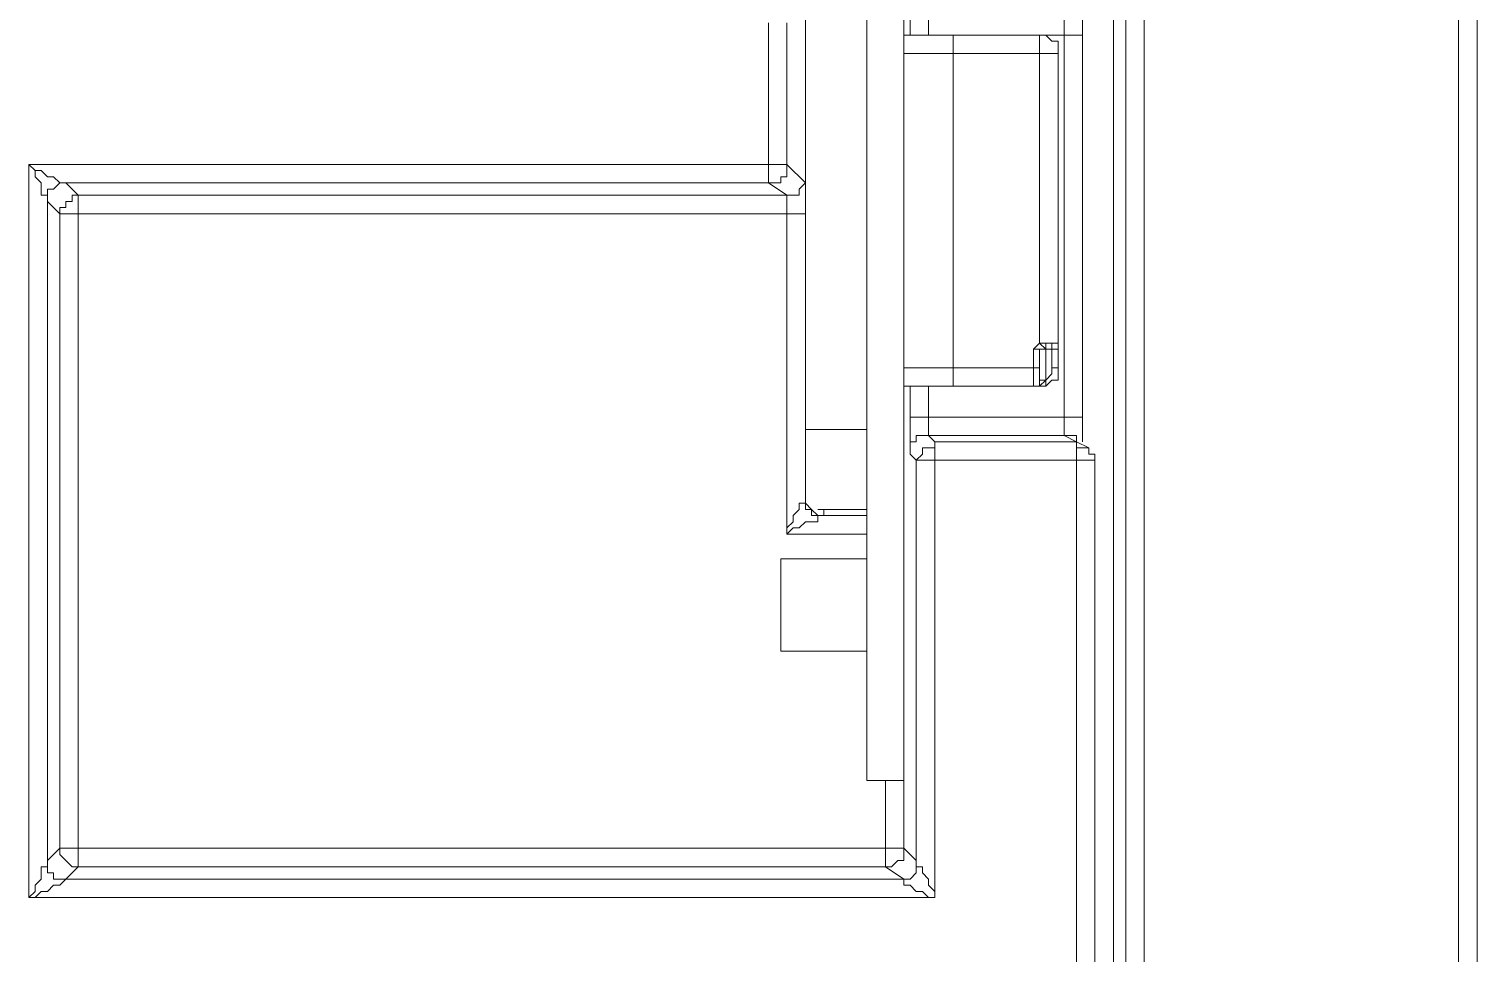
# Model space of a CAD drawing. Header units: centimetres. Extents: x -12.5 to 12.5, y -6.1 to 6.1.
# Drawn here: x -4.802 to -3.973, y -3.251 to -2.722 of the extents above; entities that cross this region are included whole.
import ezdxf

# ---------------------------------------------------------------- set-up
doc = ezdxf.new("R2010")
doc.units = ezdxf.units.CM
doc.header["$MEASUREMENT"] = 0
doc.layers.add('Camada 1', color=7, linetype='Continuous')

msp = doc.modelspace()

# ---------------------------------------------------------------- linework, layer by layer
at = {"layer": 'Camada 1', "lineweight": 9}
for points in [[(-4.18103, 5.81194), (-4.18103, 5.81194), (-4.18103, -5.8262), (-4.18103, -5.8262)], [(-4.17398, -5.8262), (-4.17398, -5.8262), (-4.17398, 5.81194), (-4.17398, 5.81194)], [(-4.16339, 5.81194), (-4.16339, 5.81194), (-4.16339, -5.8262), (-4.16339, -5.8262)], [(-3.98348, -5.8262), (-3.98348, -5.8262), (-3.98348, 5.81194), (-3.98348, 5.81194)], [(-3.97289, 5.81194), (-3.97289, 5.81194), (-3.97289, -5.8262), (-3.97289, -5.8262)], [(-4.32214, -1.85039), (-4.32214, -1.85039), (-4.32214, -3.15215), (-4.32214, -3.15215)], [(-4.30098, -1.85039), (-4.30098, -1.85039), (-4.30098, -3.15215), (-4.30098, -3.15215)], [(-4.35742, -2.98987), (-4.35742, -2.98987), (-4.35742, -2.03031), (-4.35742, -2.03031)], [(-4.32214, -2.95106), (-4.32214, -2.95106), (-4.32214, -2.05148), (-4.32214, -2.05148)], [(-4.37859, -2.79937), (-4.37859, -2.79937), (-4.37859, -2.71823), (-4.37859, -2.71823)], [(-4.368, -2.71823), (-4.368, -2.71823), (-4.368, -2.79937), (-4.368, -2.79937)], [(-4.27275, -2.72528), (-4.27275, -2.72528), (-4.30098, -2.72528), (-4.30098, -2.72528)], [(-4.30098, -2.72528), (-4.30098, -2.72528), (-4.27275, -2.72528), (-4.27275, -2.72528)], [(-4.29745, -2.72528), (-4.29745, -2.72528), (-4.29745, -2.72528), (-4.29745, -2.72528)], [(-4.20925, -2.72528), (-4.20925, -2.72528), (-4.28687, -2.72528), (-4.28687, -2.72528)], [(-4.28687, -2.72528), (-4.28687, -2.72528), (-4.28687, -2.72528), (-4.28687, -2.72528)], [(-4.22337, -2.72528), (-4.22337, -2.72528), (-4.27275, -2.72528), (-4.27275, -2.72528)], [(-4.27275, -2.72528), (-4.27275, -2.72528), (-4.22337, -2.72528), (-4.22337, -2.72528)], [(-4.20925, -2.94401), (-4.20925, -2.94401), (-4.20925, -2.72528), (-4.20925, -2.72528)], [(-4.19867, -2.72528), (-4.19867, -2.72528), (-4.19867, -2.94401), (-4.19867, -2.94401)], [(-4.30098, -2.73587), (-4.30098, -2.73587), (-4.30098, -2.73587), (-4.30098, -2.73587)], [(-4.30098, -2.73587), (-4.30098, -2.73587), (-4.30098, -2.73587), (-4.30098, -2.73587)], [(-4.30098, -2.73587), (-4.30098, -2.73587), (-4.30098, -2.91578), (-4.30098, -2.91578)], [(-4.30098, -2.73587), (-4.30098, -2.73587), (-4.27275, -2.73587), (-4.27275, -2.73587)], [(-4.27275, -2.73587), (-4.27275, -2.73587), (-4.22337, -2.73587), (-4.22337, -2.73587)], [(-4.27275, -2.73587), (-4.27275, -2.73587), (-4.27275, -2.91578), (-4.27275, -2.91578)], [(-4.27275, -2.73587), (-4.27275, -2.73587), (-4.27275, -2.91578), (-4.27275, -2.91578)], [(-4.22337, -2.73587), (-4.22337, -2.73587), (-4.22337, -2.90167), (-4.22337, -2.90167)], [(-4.21278, -2.90167), (-4.21278, -2.90167), (-4.21278, -2.73587), (-4.21278, -2.73587)], [(-4.30098, -2.78173), (-4.30098, -2.78173), (-4.30098, -2.78173), (-4.30098, -2.78173)], [(-4.80192, -2.79937), (-4.80192, -2.79937), (-4.37859, -2.79937), (-4.37859, -2.79937)], [(-4.80192, -3.21917), (-4.80192, -3.21917), (-4.80192, -2.79937), (-4.80192, -2.79937)], [(-4.368, -2.79937), (-4.368, -2.79937), (-4.35742, -2.80995), (-4.35742, -2.80995)], [(-4.37859, -2.80995), (-4.37859, -2.80995), (-4.78075, -2.80995), (-4.78075, -2.80995)], [(-4.78075, -2.80995), (-4.78075, -2.80995), (-4.7737, -2.81701), (-4.7737, -2.81701)], [(-4.368, -2.81701), (-4.368, -2.81701), (-4.37859, -2.80995), (-4.37859, -2.80995)], [(-4.21278, -2.80995), (-4.21278, -2.80995), (-4.21278, -2.80995), (-4.21278, -2.80995)], [(-4.21278, -2.80995), (-4.21278, -2.80995), (-4.21278, -2.80995), (-4.21278, -2.80995)], [(-4.7737, -2.81701), (-4.7737, -2.81701), (-4.368, -2.81701), (-4.368, -2.81701)], [(-4.21278, -2.83817), (-4.21278, -2.83817), (-4.21278, -2.81348), (-4.21278, -2.81348)], [(-4.21278, -2.81348), (-4.21278, -2.81348), (-4.21278, -2.81348), (-4.21278, -2.81348)], [(-4.79134, -2.82053), (-4.79134, -2.82053), (-4.79134, -3.19801), (-4.79134, -3.19801)], [(-4.78428, -2.82759), (-4.78428, -2.82759), (-4.79134, -2.82053), (-4.79134, -2.82053)], [(-4.78428, -3.19095), (-4.78428, -3.19095), (-4.78428, -2.82759), (-4.78428, -2.82759)], [(-4.7737, -2.82759), (-4.7737, -2.82759), (-4.7737, -3.19095), (-4.7737, -3.19095)], [(-4.368, -2.82759), (-4.368, -2.82759), (-4.7737, -2.82759), (-4.7737, -2.82759)], [(-4.368, -3.01103), (-4.368, -3.01103), (-4.368, -2.82759), (-4.368, -2.82759)], [(-4.35742, -2.82759), (-4.35742, -2.82759), (-4.35742, -2.98987), (-4.35742, -2.98987)], [(-4.21278, -2.83817), (-4.21278, -2.83817), (-4.21278, -2.83817), (-4.21278, -2.83817)], [(-4.21278, -2.8417), (-4.21278, -2.8417), (-4.21278, -2.8417), (-4.21278, -2.8417)], [(-4.30098, -2.86992), (-4.30098, -2.86992), (-4.30098, -2.86992), (-4.30098, -2.86992)], [(-4.30098, -2.86992), (-4.30098, -2.86992), (-4.30098, -2.86992), (-4.30098, -2.86992)], [(-4.22689, -2.9052), (-4.22689, -2.9052), (-4.22689, -2.91578), (-4.22689, -2.91578)], [(-4.22337, -2.91578), (-4.22337, -2.91578), (-4.22337, -2.9052), (-4.22337, -2.9052)], [(-4.21984, -2.90167), (-4.21984, -2.90167), (-4.21984, -2.90167), (-4.21984, -2.90167)], [(-4.21631, -2.90167), (-4.21631, -2.90167), (-4.21984, -2.90167), (-4.21984, -2.90167)], [(-4.21984, -2.92284), (-4.21984, -2.92284), (-4.21984, -2.9052), (-4.21984, -2.9052)], [(-4.21984, -2.9052), (-4.21984, -2.9052), (-4.21631, -2.9052), (-4.21631, -2.9052)], [(-4.21631, -2.90167), (-4.21631, -2.90167), (-4.21631, -2.9052), (-4.21631, -2.9052)], [(-4.21631, -2.9052), (-4.21631, -2.9052), (-4.21631, -2.91578), (-4.21631, -2.91578)], [(-4.21278, -2.91578), (-4.21278, -2.91578), (-4.21278, -2.9052), (-4.21278, -2.9052)], [(-4.30098, -2.91578), (-4.30098, -2.91578), (-4.30098, -2.91578), (-4.30098, -2.91578)], [(-4.27275, -2.91578), (-4.27275, -2.91578), (-4.30098, -2.91578), (-4.30098, -2.91578)], [(-4.22689, -2.91578), (-4.22689, -2.91578), (-4.27275, -2.91578), (-4.27275, -2.91578)], [(-4.30098, -2.92637), (-4.30098, -2.92637), (-4.27275, -2.92637), (-4.27275, -2.92637)], [(-4.29745, -2.94401), (-4.29745, -2.94401), (-4.29745, -2.92637), (-4.29745, -2.92637)], [(-4.28687, -2.92637), (-4.28687, -2.92637), (-4.28687, -2.94401), (-4.28687, -2.94401)], [(-4.27275, -2.92637), (-4.27275, -2.92637), (-4.22689, -2.92637), (-4.22689, -2.92637)], [(-4.21984, -2.92284), (-4.21984, -2.92284), (-4.22337, -2.92284), (-4.22337, -2.92284)], [(-4.22337, -2.92637), (-4.22337, -2.92637), (-4.21984, -2.92637), (-4.21984, -2.92637)], [(-4.21984, -2.92284), (-4.21984, -2.92284), (-4.21984, -2.92284), (-4.21984, -2.92284)], [(-4.32214, -2.95106), (-4.32214, -2.95106), (-4.35742, -2.95106), (-4.35742, -2.95106)], [(-4.32214, -2.95106), (-4.32214, -2.95106), (-4.32214, -2.95106), (-4.32214, -2.95106)], [(-4.28687, -2.94401), (-4.28687, -2.94401), (-4.20925, -2.94401), (-4.20925, -2.94401)], [(-4.28687, -2.95459), (-4.28687, -2.95459), (-4.28334, -2.95812), (-4.28334, -2.95812)], [(-4.20925, -2.95459), (-4.20925, -2.95459), (-4.28687, -2.95459), (-4.28687, -2.95459)], [(-4.28334, -2.95812), (-4.28334, -2.95812), (-4.2022, -2.95812), (-4.2022, -2.95812)], [(-4.2022, -2.95812), (-4.2022, -2.95812), (-4.20925, -2.95459), (-4.20925, -2.95459)], [(-4.19514, -2.96164), (-4.19514, -2.96164), (-4.2022, -2.95812), (-4.2022, -2.95812)], [(-4.29392, -2.9687), (-4.29392, -2.9687), (-4.29745, -2.96517), (-4.29745, -2.96517)], [(-4.29392, -3.19801), (-4.29392, -3.19801), (-4.29392, -2.9687), (-4.29392, -2.9687)], [(-4.28334, -2.9687), (-4.28334, -2.9687), (-4.28334, -3.21917), (-4.28334, -3.21917)], [(-4.2022, -2.9687), (-4.2022, -2.9687), (-4.28334, -2.9687), (-4.28334, -2.9687)], [(-4.2022, -5.79092), (-4.2022, -5.79092), (-4.2022, -2.9687), (-4.2022, -2.9687)], [(-4.19162, -2.9687), (-4.19162, -2.9687), (-4.19162, -5.79092), (-4.19162, -5.79092)], [(-4.35742, -2.98987), (-4.35742, -2.98987), (-4.35742, -2.98987), (-4.35742, -2.98987)], [(-4.30098, -2.98987), (-4.30098, -2.98987), (-4.30098, -2.98987), (-4.30098, -2.98987)], [(-4.35037, -2.99692), (-4.35037, -2.99692), (-4.34684, -2.99692), (-4.34684, -2.99692)], [(-4.34684, -2.99692), (-4.34684, -2.99692), (-4.34684, -3.00045), (-4.34684, -3.00045)], [(-4.32214, -2.99692), (-4.32214, -2.99692), (-4.34684, -2.99692), (-4.34684, -2.99692)], [(-4.34684, -2.99692), (-4.34684, -2.99692), (-4.34684, -2.99692), (-4.34684, -2.99692)], [(-4.34684, -3.00045), (-4.34684, -3.00045), (-4.32214, -3.00045), (-4.32214, -3.00045)], [(-4.32214, -3.01103), (-4.32214, -3.01103), (-4.368, -3.01103), (-4.368, -3.01103)], [(-4.30098, -3.01103), (-4.30098, -3.01103), (-4.30098, -3.19095), (-4.30098, -3.19095)], [(-4.30098, -3.01103), (-4.30098, -3.01103), (-4.30098, -3.01103), (-4.30098, -3.01103)], [(-4.37153, -3.02515), (-4.37153, -3.02515), (-4.32214, -3.02515), (-4.32214, -3.02515)], [(-4.37153, -3.02515), (-4.37153, -3.02515), (-4.37153, -3.07806), (-4.37153, -3.07806)], [(-4.37153, -3.07806), (-4.37153, -3.07806), (-4.32214, -3.07806), (-4.32214, -3.07806)], [(-4.30098, -3.15215), (-4.30098, -3.15215), (-4.32214, -3.15215), (-4.32214, -3.15215)], [(-4.31156, -3.19095), (-4.31156, -3.19095), (-4.31156, -3.15215), (-4.31156, -3.15215)], [(-4.79134, -3.19801), (-4.79134, -3.19801), (-4.78428, -3.19095), (-4.78428, -3.19095)], [(-4.7737, -3.19095), (-4.7737, -3.19095), (-4.31156, -3.19095), (-4.31156, -3.19095)], [(-4.30098, -3.19095), (-4.30098, -3.19095), (-4.29392, -3.19801), (-4.29392, -3.19801)], [(-4.7737, -3.20153), (-4.7737, -3.20153), (-4.78075, -3.20859), (-4.78075, -3.20859)], [(-4.31156, -3.20153), (-4.31156, -3.20153), (-4.7737, -3.20153), (-4.7737, -3.20153)], [(-4.30098, -3.20859), (-4.30098, -3.20859), (-4.31156, -3.20153), (-4.31156, -3.20153)], [(-4.78075, -3.20859), (-4.78075, -3.20859), (-4.30098, -3.20859), (-4.30098, -3.20859)], [(-4.28334, -3.21917), (-4.28334, -3.21917), (-4.80192, -3.21917), (-4.80192, -3.21917)]]:
    msp.add_open_spline(points, degree=3, dxfattribs=at)
for points, knots in [([(-4.29745, -2.70412), (-4.29745, -2.70412), (-4.29745, -2.70765), (-4.29745, -2.70765), (-4.29745, -2.70765), (-4.29745, -2.71117), (-4.29745, -2.71117), (-4.29745, -2.71117), (-4.29745, -2.7147), (-4.29745, -2.7147), (-4.29745, -2.7147), (-4.29745, -2.71823), (-4.29745, -2.71823), (-4.29745, -2.71823), (-4.29745, -2.72176), (-4.29745, -2.72176), (-4.29745, -2.72176), (-4.29745, -2.72528), (-4.29745, -2.72528)], [0, 0, 0, 0, 0.166667, 0.166667, 0.166667, 0.333333, 0.333333, 0.333333, 0.5, 0.5, 0.5, 0.666667, 0.666667, 0.666667, 0.833333, 0.833333, 0.833333, 1, 1, 1, 1]), ([(-4.28687, -2.72528), (-4.28687, -2.72528), (-4.28687, -2.72528), (-4.28687, -2.72528), (-4.28687, -2.72528), (-4.28687, -2.72176), (-4.28687, -2.72176), (-4.28687, -2.72176), (-4.28687, -2.71823), (-4.28687, -2.71823), (-4.28687, -2.71823), (-4.28687, -2.7147), (-4.28687, -2.7147)], [0, 0, 0, 0, 0.25, 0.25, 0.25, 0.5, 0.5, 0.5, 0.75, 0.75, 0.75, 1, 1, 1, 1]), ([(-4.20925, -2.72528), (-4.20925, -2.72528), (-4.20925, -2.72528), (-4.20925, -2.72528), (-4.20925, -2.72528), (-4.20925, -2.72176), (-4.20925, -2.72176), (-4.20925, -2.72176), (-4.20925, -2.71823), (-4.20925, -2.71823), (-4.20925, -2.71823), (-4.20925, -2.7147), (-4.20925, -2.7147)], [0, 0, 0, 0, 0.25, 0.25, 0.25, 0.5, 0.5, 0.5, 0.75, 0.75, 0.75, 1, 1, 1, 1]), ([(-4.19867, -2.72528), (-4.19867, -2.72528), (-4.19867, -2.72176), (-4.19867, -2.72176), (-4.19867, -2.72176), (-4.19867, -2.71823), (-4.19867, -2.71823), (-4.19867, -2.71823), (-4.19867, -2.7147), (-4.19867, -2.7147), (-4.19867, -2.7147), (-4.19867, -2.71117), (-4.19867, -2.71117)], [0, 0, 0, 0, 0.25, 0.25, 0.25, 0.5, 0.5, 0.5, 0.75, 0.75, 0.75, 1, 1, 1, 1]), ([(-4.30098, -2.72528), (-4.30098, -2.72528), (-4.30098, -2.72528), (-4.30098, -2.72528), (-4.30098, -2.72528), (-4.30098, -2.72881), (-4.30098, -2.72881), (-4.30098, -2.72881), (-4.30098, -2.73234), (-4.30098, -2.73234), (-4.30098, -2.73234), (-4.30098, -2.73587), (-4.30098, -2.73587)], [0, 0, 0, 0, 0.25, 0.25, 0.25, 0.5, 0.5, 0.5, 0.75, 0.75, 0.75, 1, 1, 1, 1]), ([(-4.29745, -2.72528), (-4.29745, -2.72528), (-4.29745, -2.72528), (-4.29745, -2.72528), (-4.29745, -2.72528), (-4.29392, -2.72528), (-4.29392, -2.72528), (-4.29392, -2.72528), (-4.29039, -2.72528), (-4.29039, -2.72528), (-4.29039, -2.72528), (-4.28687, -2.72528), (-4.28687, -2.72528)], [0, 0, 0, 0, 0.25, 0.25, 0.25, 0.5, 0.5, 0.5, 0.75, 0.75, 0.75, 1, 1, 1, 1]), ([(-4.27275, -2.72528), (-4.27275, -2.72528), (-4.27275, -2.72528), (-4.27275, -2.72528), (-4.27275, -2.72528), (-4.27275, -2.72881), (-4.27275, -2.72881), (-4.27275, -2.72881), (-4.27275, -2.73234), (-4.27275, -2.73234), (-4.27275, -2.73234), (-4.27275, -2.73587), (-4.27275, -2.73587)], [0, 0, 0, 0, 0.25, 0.25, 0.25, 0.5, 0.5, 0.5, 0.75, 0.75, 0.75, 1, 1, 1, 1]), ([(-4.27275, -2.72528), (-4.27275, -2.72528), (-4.27275, -2.72528), (-4.27275, -2.72528), (-4.27275, -2.72528), (-4.27275, -2.72881), (-4.27275, -2.72881), (-4.27275, -2.72881), (-4.27275, -2.73234), (-4.27275, -2.73234), (-4.27275, -2.73234), (-4.27275, -2.73587), (-4.27275, -2.73587)], [0, 0, 0, 0, 0.25, 0.25, 0.25, 0.5, 0.5, 0.5, 0.75, 0.75, 0.75, 1, 1, 1, 1]), ([(-4.22337, -2.72528), (-4.22337, -2.72528), (-4.22337, -2.72528), (-4.22337, -2.72528), (-4.22337, -2.72528), (-4.22337, -2.72881), (-4.22337, -2.72881), (-4.22337, -2.72881), (-4.22337, -2.73234), (-4.22337, -2.73234), (-4.22337, -2.73234), (-4.22337, -2.73587), (-4.22337, -2.73587)], [0, 0, 0, 0, 0.25, 0.25, 0.25, 0.5, 0.5, 0.5, 0.75, 0.75, 0.75, 1, 1, 1, 1]), ([(-4.22337, -2.72528), (-4.22337, -2.72528), (-4.21984, -2.72528), (-4.21984, -2.72528), (-4.21984, -2.72528), (-4.21631, -2.72881), (-4.21631, -2.72881), (-4.21631, -2.72881), (-4.21278, -2.72881), (-4.21278, -2.72881), (-4.21278, -2.72881), (-4.21278, -2.73234), (-4.21278, -2.73234), (-4.21278, -2.73234), (-4.21278, -2.73587), (-4.21278, -2.73587)], [0, 0, 0, 0, 0.2, 0.2, 0.2, 0.4, 0.4, 0.4, 0.6, 0.6, 0.6, 0.8, 0.8, 0.8, 1, 1, 1, 1]), ([(-4.21278, -2.73587), (-4.21278, -2.73587), (-4.21278, -2.73234), (-4.21278, -2.73234), (-4.21278, -2.73234), (-4.21278, -2.72881), (-4.21278, -2.72881), (-4.21278, -2.72881), (-4.21631, -2.72881), (-4.21631, -2.72881), (-4.21631, -2.72881), (-4.21984, -2.72528), (-4.21984, -2.72528), (-4.21984, -2.72528), (-4.22337, -2.72528), (-4.22337, -2.72528)], [0, 0, 0, 0, 0.2, 0.2, 0.2, 0.4, 0.4, 0.4, 0.6, 0.6, 0.6, 0.8, 0.8, 0.8, 1, 1, 1, 1]), ([(-4.20925, -2.72528), (-4.20925, -2.72528), (-4.20573, -2.72528), (-4.20573, -2.72528), (-4.20573, -2.72528), (-4.2022, -2.72528), (-4.2022, -2.72528), (-4.2022, -2.72528), (-4.19867, -2.72528), (-4.19867, -2.72528)], [0, 0, 0, 0, 0.333333, 0.333333, 0.333333, 0.666667, 0.666667, 0.666667, 1, 1, 1, 1]), ([(-4.21278, -2.73587), (-4.21278, -2.73587), (-4.21278, -2.73587), (-4.21278, -2.73587), (-4.21278, -2.73587), (-4.21631, -2.73587), (-4.21631, -2.73587), (-4.21631, -2.73587), (-4.21984, -2.73587), (-4.21984, -2.73587), (-4.21984, -2.73587), (-4.22337, -2.73587), (-4.22337, -2.73587)], [0, 0, 0, 0, 0.25, 0.25, 0.25, 0.5, 0.5, 0.5, 0.75, 0.75, 0.75, 1, 1, 1, 1]), ([(-4.80192, -2.79937), (-4.80192, -2.79937), (-4.79839, -2.80289), (-4.79839, -2.80289), (-4.79839, -2.80289), (-4.79487, -2.80289), (-4.79487, -2.80289), (-4.79487, -2.80289), (-4.79134, -2.80642), (-4.79134, -2.80642), (-4.79134, -2.80642), (-4.78781, -2.80642), (-4.78781, -2.80642), (-4.78781, -2.80642), (-4.78428, -2.80995), (-4.78428, -2.80995), (-4.78428, -2.80995), (-4.78075, -2.80995), (-4.78075, -2.80995)], [0, 0, 0, 0, 0.166667, 0.166667, 0.166667, 0.333333, 0.333333, 0.333333, 0.5, 0.5, 0.5, 0.666667, 0.666667, 0.666667, 0.833333, 0.833333, 0.833333, 1, 1, 1, 1]), ([(-4.79134, -2.82053), (-4.79134, -2.82053), (-4.79134, -2.82053), (-4.79134, -2.82053), (-4.79134, -2.82053), (-4.79134, -2.81701), (-4.79134, -2.81701), (-4.79134, -2.81701), (-4.79487, -2.81701), (-4.79487, -2.81701), (-4.79487, -2.81701), (-4.79487, -2.81348), (-4.79487, -2.81348), (-4.79487, -2.81348), (-4.79487, -2.80995), (-4.79487, -2.80995), (-4.79487, -2.80995), (-4.79839, -2.80642), (-4.79839, -2.80642), (-4.79839, -2.80642), (-4.79839, -2.80289), (-4.79839, -2.80289), (-4.79839, -2.80289), (-4.80192, -2.79937), (-4.80192, -2.79937)], [0, 0, 0, 0, 0.125, 0.125, 0.125, 0.25, 0.25, 0.25, 0.375, 0.375, 0.375, 0.5, 0.5, 0.5, 0.625, 0.625, 0.625, 0.75, 0.75, 0.75, 0.875, 0.875, 0.875, 1, 1, 1, 1]), ([(-4.37859, -2.80995), (-4.37859, -2.80995), (-4.37859, -2.80995), (-4.37859, -2.80995), (-4.37859, -2.80995), (-4.37859, -2.80642), (-4.37859, -2.80642), (-4.37859, -2.80642), (-4.37859, -2.80289), (-4.37859, -2.80289), (-4.37859, -2.80289), (-4.37859, -2.79937), (-4.37859, -2.79937)], [0, 0, 0, 0, 0.25, 0.25, 0.25, 0.5, 0.5, 0.5, 0.75, 0.75, 0.75, 1, 1, 1, 1]), ([(-4.368, -2.79937), (-4.368, -2.79937), (-4.368, -2.80289), (-4.368, -2.80289), (-4.368, -2.80289), (-4.368, -2.80642), (-4.368, -2.80642), (-4.368, -2.80642), (-4.37153, -2.80642), (-4.37153, -2.80642), (-4.37153, -2.80642), (-4.37153, -2.80995), (-4.37153, -2.80995), (-4.37153, -2.80995), (-4.37506, -2.80995), (-4.37506, -2.80995), (-4.37506, -2.80995), (-4.37859, -2.80995), (-4.37859, -2.80995)], [0, 0, 0, 0, 0.166667, 0.166667, 0.166667, 0.333333, 0.333333, 0.333333, 0.5, 0.5, 0.5, 0.666667, 0.666667, 0.666667, 0.833333, 0.833333, 0.833333, 1, 1, 1, 1]), ([(-4.37859, -2.79937), (-4.37859, -2.79937), (-4.37506, -2.79937), (-4.37506, -2.79937), (-4.37506, -2.79937), (-4.37153, -2.79937), (-4.37153, -2.79937), (-4.37153, -2.79937), (-4.368, -2.79937), (-4.368, -2.79937)], [0, 0, 0, 0, 0.333333, 0.333333, 0.333333, 0.666667, 0.666667, 0.666667, 1, 1, 1, 1]), ([(-4.78075, -2.80995), (-4.78075, -2.80995), (-4.78428, -2.80995), (-4.78428, -2.80995), (-4.78428, -2.80995), (-4.78781, -2.81348), (-4.78781, -2.81348), (-4.78781, -2.81348), (-4.79134, -2.81348), (-4.79134, -2.81348), (-4.79134, -2.81348), (-4.79134, -2.81701), (-4.79134, -2.81701), (-4.79134, -2.81701), (-4.79134, -2.82053), (-4.79134, -2.82053)], [0, 0, 0, 0, 0.2, 0.2, 0.2, 0.4, 0.4, 0.4, 0.6, 0.6, 0.6, 0.8, 0.8, 0.8, 1, 1, 1, 1]), ([(-4.35742, -2.80995), (-4.35742, -2.80995), (-4.35742, -2.80995), (-4.35742, -2.80995), (-4.35742, -2.80995), (-4.36095, -2.81348), (-4.36095, -2.81348), (-4.36095, -2.81348), (-4.36095, -2.81701), (-4.36095, -2.81701), (-4.36095, -2.81701), (-4.36448, -2.81701), (-4.36448, -2.81701), (-4.36448, -2.81701), (-4.368, -2.81701), (-4.368, -2.81701)], [0, 0, 0, 0, 0.2, 0.2, 0.2, 0.4, 0.4, 0.4, 0.6, 0.6, 0.6, 0.8, 0.8, 0.8, 1, 1, 1, 1]), ([(-4.35742, -2.82759), (-4.35742, -2.82759), (-4.35742, -2.82406), (-4.35742, -2.82406), (-4.35742, -2.82406), (-4.35742, -2.82053), (-4.35742, -2.82053), (-4.35742, -2.82053), (-4.35742, -2.81701), (-4.35742, -2.81701), (-4.35742, -2.81701), (-4.35742, -2.81348), (-4.35742, -2.81348), (-4.35742, -2.81348), (-4.35742, -2.80995), (-4.35742, -2.80995)], [0, 0, 0, 0, 0.2, 0.2, 0.2, 0.4, 0.4, 0.4, 0.6, 0.6, 0.6, 0.8, 0.8, 0.8, 1, 1, 1, 1]), ([(-4.21278, -2.81348), (-4.21278, -2.81348), (-4.21278, -2.81348), (-4.21278, -2.81348), (-4.21278, -2.81348), (-4.21278, -2.80995), (-4.21278, -2.80995)], [0, 0, 0, 0, 0.5, 0.5, 0.5, 1, 1, 1, 1]), ([(-4.7737, -2.81701), (-4.7737, -2.81701), (-4.77723, -2.81701), (-4.77723, -2.81701), (-4.77723, -2.81701), (-4.77723, -2.82053), (-4.77723, -2.82053), (-4.77723, -2.82053), (-4.78075, -2.82053), (-4.78075, -2.82053), (-4.78075, -2.82053), (-4.78075, -2.82406), (-4.78075, -2.82406), (-4.78075, -2.82406), (-4.78428, -2.82406), (-4.78428, -2.82406), (-4.78428, -2.82406), (-4.78428, -2.82759), (-4.78428, -2.82759)], [0, 0, 0, 0, 0.166667, 0.166667, 0.166667, 0.333333, 0.333333, 0.333333, 0.5, 0.5, 0.5, 0.666667, 0.666667, 0.666667, 0.833333, 0.833333, 0.833333, 1, 1, 1, 1]), ([(-4.7737, -2.81701), (-4.7737, -2.81701), (-4.7737, -2.81701), (-4.7737, -2.81701), (-4.7737, -2.81701), (-4.7737, -2.82053), (-4.7737, -2.82053), (-4.7737, -2.82053), (-4.7737, -2.82406), (-4.7737, -2.82406), (-4.7737, -2.82406), (-4.7737, -2.82759), (-4.7737, -2.82759)], [0, 0, 0, 0, 0.25, 0.25, 0.25, 0.5, 0.5, 0.5, 0.75, 0.75, 0.75, 1, 1, 1, 1]), ([(-4.368, -2.81701), (-4.368, -2.81701), (-4.368, -2.81701), (-4.368, -2.81701), (-4.368, -2.81701), (-4.368, -2.82053), (-4.368, -2.82053), (-4.368, -2.82053), (-4.368, -2.82406), (-4.368, -2.82406), (-4.368, -2.82406), (-4.368, -2.82759), (-4.368, -2.82759)], [0, 0, 0, 0, 0.25, 0.25, 0.25, 0.5, 0.5, 0.5, 0.75, 0.75, 0.75, 1, 1, 1, 1]), ([(-4.78428, -2.82759), (-4.78428, -2.82759), (-4.78428, -2.82759), (-4.78428, -2.82759), (-4.78428, -2.82759), (-4.78075, -2.82759), (-4.78075, -2.82759), (-4.78075, -2.82759), (-4.77723, -2.82759), (-4.77723, -2.82759), (-4.77723, -2.82759), (-4.7737, -2.82759), (-4.7737, -2.82759)], [0, 0, 0, 0, 0.25, 0.25, 0.25, 0.5, 0.5, 0.5, 0.75, 0.75, 0.75, 1, 1, 1, 1]), ([(-4.35742, -2.82759), (-4.35742, -2.82759), (-4.35742, -2.82759), (-4.35742, -2.82759), (-4.35742, -2.82759), (-4.36095, -2.82759), (-4.36095, -2.82759), (-4.36095, -2.82759), (-4.36448, -2.82759), (-4.36448, -2.82759), (-4.36448, -2.82759), (-4.368, -2.82759), (-4.368, -2.82759)], [0, 0, 0, 0, 0.25, 0.25, 0.25, 0.5, 0.5, 0.5, 0.75, 0.75, 0.75, 1, 1, 1, 1]), ([(-4.21278, -2.8417), (-4.21278, -2.8417), (-4.21278, -2.8417), (-4.21278, -2.8417), (-4.21278, -2.8417), (-4.21278, -2.83817), (-4.21278, -2.83817)], [0, 0, 0, 0, 0.5, 0.5, 0.5, 1, 1, 1, 1]), ([(-4.22337, -2.90167), (-4.22337, -2.90167), (-4.22337, -2.90167), (-4.22337, -2.90167), (-4.22337, -2.90167), (-4.22689, -2.9052), (-4.22689, -2.9052)], [0, 0, 0, 0, 0.5, 0.5, 0.5, 1, 1, 1, 1]), ([(-4.22337, -2.9052), (-4.22337, -2.9052), (-4.22337, -2.9052), (-4.22337, -2.9052), (-4.22337, -2.9052), (-4.22689, -2.9052), (-4.22689, -2.9052)], [0, 0, 0, 0, 0.5, 0.5, 0.5, 1, 1, 1, 1]), ([(-4.21984, -2.90167), (-4.21984, -2.90167), (-4.21984, -2.90167), (-4.21984, -2.90167), (-4.21984, -2.90167), (-4.22337, -2.90167), (-4.22337, -2.90167)], [0, 0, 0, 0, 0.5, 0.5, 0.5, 1, 1, 1, 1]), ([(-4.22337, -2.90167), (-4.22337, -2.90167), (-4.22337, -2.90167), (-4.22337, -2.90167), (-4.22337, -2.90167), (-4.21984, -2.9052), (-4.21984, -2.9052)], [0, 0, 0, 0, 0.5, 0.5, 0.5, 1, 1, 1, 1]), ([(-4.21984, -2.90167), (-4.21984, -2.90167), (-4.21984, -2.9052), (-4.21984, -2.9052), (-4.21984, -2.9052), (-4.22337, -2.9052), (-4.22337, -2.9052)], [0, 0, 0, 0, 0.5, 0.5, 0.5, 1, 1, 1, 1]), ([(-4.22337, -2.9052), (-4.22337, -2.9052), (-4.22337, -2.9052), (-4.22337, -2.9052), (-4.22337, -2.9052), (-4.21984, -2.9052), (-4.21984, -2.9052)], [0, 0, 0, 0, 0.5, 0.5, 0.5, 1, 1, 1, 1]), ([(-4.22337, -2.9052), (-4.22337, -2.9052), (-4.22337, -2.9052), (-4.22337, -2.9052), (-4.22337, -2.9052), (-4.21984, -2.9052), (-4.21984, -2.9052)], [0, 0, 0, 0, 0.5, 0.5, 0.5, 1, 1, 1, 1]), ([(-4.21278, -2.90167), (-4.21278, -2.90167), (-4.21278, -2.90167), (-4.21278, -2.90167), (-4.21278, -2.90167), (-4.21631, -2.90167), (-4.21631, -2.90167), (-4.21631, -2.90167), (-4.21984, -2.90167), (-4.21984, -2.90167)], [0, 0, 0, 0, 0.333333, 0.333333, 0.333333, 0.666667, 0.666667, 0.666667, 1, 1, 1, 1]), ([(-4.21984, -2.9052), (-4.21984, -2.9052), (-4.21984, -2.9052), (-4.21984, -2.9052), (-4.21984, -2.9052), (-4.21984, -2.90167), (-4.21984, -2.90167)], [0, 0, 0, 0, 0.5, 0.5, 0.5, 1, 1, 1, 1]), ([(-4.21984, -2.90167), (-4.21984, -2.90167), (-4.21984, -2.90167), (-4.21984, -2.90167), (-4.21984, -2.90167), (-4.21631, -2.90167), (-4.21631, -2.90167)], [0, 0, 0, 0, 0.5, 0.5, 0.5, 1, 1, 1, 1]), ([(-4.21984, -2.9052), (-4.21984, -2.9052), (-4.21984, -2.9052), (-4.21984, -2.9052), (-4.21984, -2.9052), (-4.21984, -2.90167), (-4.21984, -2.90167)], [0, 0, 0, 0, 0.5, 0.5, 0.5, 1, 1, 1, 1]), ([(-4.21278, -2.90167), (-4.21278, -2.90167), (-4.21278, -2.90167), (-4.21278, -2.90167), (-4.21278, -2.90167), (-4.21631, -2.90167), (-4.21631, -2.90167)], [0, 0, 0, 0, 0.5, 0.5, 0.5, 1, 1, 1, 1]), ([(-4.21278, -2.90167), (-4.21278, -2.90167), (-4.21278, -2.90167), (-4.21278, -2.90167), (-4.21278, -2.90167), (-4.21631, -2.90167), (-4.21631, -2.90167)], [0, 0, 0, 0, 0.5, 0.5, 0.5, 1, 1, 1, 1]), ([(-4.21631, -2.9052), (-4.21631, -2.9052), (-4.21631, -2.9052), (-4.21631, -2.9052), (-4.21631, -2.9052), (-4.21278, -2.9052), (-4.21278, -2.9052)], [0, 0, 0, 0, 0.5, 0.5, 0.5, 1, 1, 1, 1]), ([(-4.21278, -2.9052), (-4.21278, -2.9052), (-4.21278, -2.9052), (-4.21278, -2.9052), (-4.21278, -2.9052), (-4.21278, -2.90167), (-4.21278, -2.90167)], [0, 0, 0, 0, 0.5, 0.5, 0.5, 1, 1, 1, 1]), ([(-4.30098, -2.91578), (-4.30098, -2.91578), (-4.30098, -2.91931), (-4.30098, -2.91931), (-4.30098, -2.91931), (-4.30098, -2.92284), (-4.30098, -2.92284), (-4.30098, -2.92284), (-4.30098, -2.92637), (-4.30098, -2.92637)], [0, 0, 0, 0, 0.333333, 0.333333, 0.333333, 0.666667, 0.666667, 0.666667, 1, 1, 1, 1]), ([(-4.27275, -2.91578), (-4.27275, -2.91578), (-4.27275, -2.91931), (-4.27275, -2.91931), (-4.27275, -2.91931), (-4.27275, -2.92284), (-4.27275, -2.92284), (-4.27275, -2.92284), (-4.27275, -2.92637), (-4.27275, -2.92637)], [0, 0, 0, 0, 0.333333, 0.333333, 0.333333, 0.666667, 0.666667, 0.666667, 1, 1, 1, 1]), ([(-4.27275, -2.91578), (-4.27275, -2.91578), (-4.27275, -2.91931), (-4.27275, -2.91931), (-4.27275, -2.91931), (-4.27275, -2.92284), (-4.27275, -2.92284), (-4.27275, -2.92284), (-4.27275, -2.92637), (-4.27275, -2.92637)], [0, 0, 0, 0, 0.333333, 0.333333, 0.333333, 0.666667, 0.666667, 0.666667, 1, 1, 1, 1]), ([(-4.22689, -2.91578), (-4.22689, -2.91578), (-4.22689, -2.91578), (-4.22689, -2.91578), (-4.22689, -2.91578), (-4.22337, -2.91578), (-4.22337, -2.91578)], [0, 0, 0, 0, 0.5, 0.5, 0.5, 1, 1, 1, 1]), ([(-4.22689, -2.91578), (-4.22689, -2.91578), (-4.22689, -2.91931), (-4.22689, -2.91931), (-4.22689, -2.91931), (-4.22689, -2.92284), (-4.22689, -2.92284), (-4.22689, -2.92284), (-4.22689, -2.92637), (-4.22689, -2.92637)], [0, 0, 0, 0, 0.333333, 0.333333, 0.333333, 0.666667, 0.666667, 0.666667, 1, 1, 1, 1]), ([(-4.22337, -2.92284), (-4.22337, -2.92284), (-4.22337, -2.92284), (-4.22337, -2.92284), (-4.22337, -2.92284), (-4.22337, -2.91931), (-4.22337, -2.91931), (-4.22337, -2.91931), (-4.22337, -2.91578), (-4.22337, -2.91578)], [0, 0, 0, 0, 0.333333, 0.333333, 0.333333, 0.666667, 0.666667, 0.666667, 1, 1, 1, 1]), ([(-4.21631, -2.91578), (-4.21631, -2.91578), (-4.21631, -2.91578), (-4.21631, -2.91578), (-4.21631, -2.91578), (-4.21631, -2.91931), (-4.21631, -2.91931), (-4.21631, -2.91931), (-4.21984, -2.92284), (-4.21984, -2.92284)], [0, 0, 0, 0, 0.333333, 0.333333, 0.333333, 0.666667, 0.666667, 0.666667, 1, 1, 1, 1]), ([(-4.21984, -2.92637), (-4.21984, -2.92637), (-4.21631, -2.92284), (-4.21631, -2.92284), (-4.21631, -2.92284), (-4.21278, -2.92284), (-4.21278, -2.92284), (-4.21278, -2.92284), (-4.21278, -2.91931), (-4.21278, -2.91931), (-4.21278, -2.91931), (-4.21278, -2.91578), (-4.21278, -2.91578)], [0, 0, 0, 0, 0.25, 0.25, 0.25, 0.5, 0.5, 0.5, 0.75, 0.75, 0.75, 1, 1, 1, 1]), ([(-4.21278, -2.91578), (-4.21278, -2.91578), (-4.21278, -2.91578), (-4.21278, -2.91578), (-4.21278, -2.91578), (-4.21631, -2.91578), (-4.21631, -2.91578)], [0, 0, 0, 0, 0.5, 0.5, 0.5, 1, 1, 1, 1]), ([(-4.22689, -2.92637), (-4.22689, -2.92637), (-4.22689, -2.92637), (-4.22689, -2.92637), (-4.22689, -2.92637), (-4.22337, -2.92637), (-4.22337, -2.92637), (-4.22337, -2.92637), (-4.22337, -2.92284), (-4.22337, -2.92284)], [0, 0, 0, 0, 0.333333, 0.333333, 0.333333, 0.666667, 0.666667, 0.666667, 1, 1, 1, 1]), ([(-4.22689, -2.92637), (-4.22689, -2.92637), (-4.22689, -2.92637), (-4.22689, -2.92637), (-4.22689, -2.92637), (-4.22337, -2.92637), (-4.22337, -2.92637), (-4.22337, -2.92637), (-4.22337, -2.92284), (-4.22337, -2.92284)], [0, 0, 0, 0, 0.333333, 0.333333, 0.333333, 0.666667, 0.666667, 0.666667, 1, 1, 1, 1]), ([(-4.22689, -2.92637), (-4.22689, -2.92637), (-4.22689, -2.92637), (-4.22689, -2.92637), (-4.22689, -2.92637), (-4.22337, -2.92637), (-4.22337, -2.92637)], [0, 0, 0, 0, 0.5, 0.5, 0.5, 1, 1, 1, 1]), ([(-4.21984, -2.92284), (-4.21984, -2.92284), (-4.21984, -2.92284), (-4.21984, -2.92284), (-4.21984, -2.92284), (-4.22337, -2.92637), (-4.22337, -2.92637)], [0, 0, 0, 0, 0.5, 0.5, 0.5, 1, 1, 1, 1]), ([(-4.21984, -2.92637), (-4.21984, -2.92637), (-4.21984, -2.92637), (-4.21984, -2.92637), (-4.21984, -2.92637), (-4.21984, -2.92284), (-4.21984, -2.92284)], [0, 0, 0, 0, 0.5, 0.5, 0.5, 1, 1, 1, 1]), ([(-4.29745, -2.94401), (-4.29745, -2.94401), (-4.29745, -2.94753), (-4.29745, -2.94753), (-4.29745, -2.94753), (-4.29745, -2.95106), (-4.29745, -2.95106), (-4.29745, -2.95106), (-4.29745, -2.95459), (-4.29745, -2.95459), (-4.29745, -2.95459), (-4.29745, -2.95812), (-4.29745, -2.95812), (-4.29745, -2.95812), (-4.29745, -2.96164), (-4.29745, -2.96164), (-4.29745, -2.96164), (-4.29745, -2.96517), (-4.29745, -2.96517)], [0, 0, 0, 0, 0.166667, 0.166667, 0.166667, 0.333333, 0.333333, 0.333333, 0.5, 0.5, 0.5, 0.666667, 0.666667, 0.666667, 0.833333, 0.833333, 0.833333, 1, 1, 1, 1]), ([(-4.29745, -2.94401), (-4.29745, -2.94401), (-4.29745, -2.94401), (-4.29745, -2.94401), (-4.29745, -2.94401), (-4.29392, -2.94401), (-4.29392, -2.94401), (-4.29392, -2.94401), (-4.29039, -2.94401), (-4.29039, -2.94401), (-4.29039, -2.94401), (-4.28687, -2.94401), (-4.28687, -2.94401)], [0, 0, 0, 0, 0.25, 0.25, 0.25, 0.5, 0.5, 0.5, 0.75, 0.75, 0.75, 1, 1, 1, 1]), ([(-4.28687, -2.95459), (-4.28687, -2.95459), (-4.28687, -2.95459), (-4.28687, -2.95459), (-4.28687, -2.95459), (-4.28687, -2.95106), (-4.28687, -2.95106), (-4.28687, -2.95106), (-4.28687, -2.94753), (-4.28687, -2.94753), (-4.28687, -2.94753), (-4.28687, -2.94401), (-4.28687, -2.94401)], [0, 0, 0, 0, 0.25, 0.25, 0.25, 0.5, 0.5, 0.5, 0.75, 0.75, 0.75, 1, 1, 1, 1]), ([(-4.20925, -2.95459), (-4.20925, -2.95459), (-4.20925, -2.95459), (-4.20925, -2.95459), (-4.20925, -2.95459), (-4.20925, -2.95106), (-4.20925, -2.95106), (-4.20925, -2.95106), (-4.20925, -2.94753), (-4.20925, -2.94753), (-4.20925, -2.94753), (-4.20925, -2.94401), (-4.20925, -2.94401)], [0, 0, 0, 0, 0.25, 0.25, 0.25, 0.5, 0.5, 0.5, 0.75, 0.75, 0.75, 1, 1, 1, 1]), ([(-4.20925, -2.94401), (-4.20925, -2.94401), (-4.20573, -2.94401), (-4.20573, -2.94401), (-4.20573, -2.94401), (-4.2022, -2.94401), (-4.2022, -2.94401), (-4.2022, -2.94401), (-4.19867, -2.94401), (-4.19867, -2.94401)], [0, 0, 0, 0, 0.333333, 0.333333, 0.333333, 0.666667, 0.666667, 0.666667, 1, 1, 1, 1]), ([(-4.19867, -2.95812), (-4.19867, -2.95812), (-4.19867, -2.95812), (-4.19867, -2.95812), (-4.19867, -2.95812), (-4.19867, -2.95459), (-4.19867, -2.95459), (-4.19867, -2.95459), (-4.19867, -2.95106), (-4.19867, -2.95106), (-4.19867, -2.95106), (-4.19867, -2.94753), (-4.19867, -2.94753), (-4.19867, -2.94753), (-4.19867, -2.94401), (-4.19867, -2.94401)], [0, 0, 0, 0, 0.2, 0.2, 0.2, 0.4, 0.4, 0.4, 0.6, 0.6, 0.6, 0.8, 0.8, 0.8, 1, 1, 1, 1]), ([(-4.29745, -2.96517), (-4.29745, -2.96517), (-4.29745, -2.96164), (-4.29745, -2.96164), (-4.29745, -2.96164), (-4.29745, -2.95812), (-4.29745, -2.95812), (-4.29745, -2.95812), (-4.29392, -2.95812), (-4.29392, -2.95812), (-4.29392, -2.95812), (-4.29392, -2.95459), (-4.29392, -2.95459), (-4.29392, -2.95459), (-4.29039, -2.95459), (-4.29039, -2.95459), (-4.29039, -2.95459), (-4.28687, -2.95459), (-4.28687, -2.95459)], [0, 0, 0, 0, 0.166667, 0.166667, 0.166667, 0.333333, 0.333333, 0.333333, 0.5, 0.5, 0.5, 0.666667, 0.666667, 0.666667, 0.833333, 0.833333, 0.833333, 1, 1, 1, 1]), ([(-4.29392, -2.9687), (-4.29392, -2.9687), (-4.29392, -2.9687), (-4.29392, -2.9687), (-4.29392, -2.9687), (-4.29039, -2.96517), (-4.29039, -2.96517), (-4.29039, -2.96517), (-4.29039, -2.96164), (-4.29039, -2.96164), (-4.29039, -2.96164), (-4.28687, -2.96164), (-4.28687, -2.96164), (-4.28687, -2.96164), (-4.28334, -2.96164), (-4.28334, -2.96164), (-4.28334, -2.96164), (-4.28334, -2.95812), (-4.28334, -2.95812)], [0, 0, 0, 0, 0.166667, 0.166667, 0.166667, 0.333333, 0.333333, 0.333333, 0.5, 0.5, 0.5, 0.666667, 0.666667, 0.666667, 0.833333, 0.833333, 0.833333, 1, 1, 1, 1]), ([(-4.28334, -2.95812), (-4.28334, -2.95812), (-4.28334, -2.96164), (-4.28334, -2.96164), (-4.28334, -2.96164), (-4.28334, -2.96517), (-4.28334, -2.96517), (-4.28334, -2.96517), (-4.28334, -2.9687), (-4.28334, -2.9687)], [0, 0, 0, 0, 0.333333, 0.333333, 0.333333, 0.666667, 0.666667, 0.666667, 1, 1, 1, 1]), ([(-4.20925, -2.95459), (-4.20925, -2.95459), (-4.20573, -2.95459), (-4.20573, -2.95459), (-4.20573, -2.95459), (-4.2022, -2.95459), (-4.2022, -2.95459), (-4.2022, -2.95459), (-4.2022, -2.95812), (-4.2022, -2.95812)], [0, 0, 0, 0, 0.333333, 0.333333, 0.333333, 0.666667, 0.666667, 0.666667, 1, 1, 1, 1]), ([(-4.2022, -2.9687), (-4.2022, -2.9687), (-4.2022, -2.9687), (-4.2022, -2.9687), (-4.2022, -2.9687), (-4.2022, -2.96517), (-4.2022, -2.96517), (-4.2022, -2.96517), (-4.2022, -2.96164), (-4.2022, -2.96164), (-4.2022, -2.96164), (-4.2022, -2.95812), (-4.2022, -2.95812)], [0, 0, 0, 0, 0.25, 0.25, 0.25, 0.5, 0.5, 0.5, 0.75, 0.75, 0.75, 1, 1, 1, 1]), ([(-4.2022, -2.95812), (-4.2022, -2.95812), (-4.2022, -2.96164), (-4.2022, -2.96164), (-4.2022, -2.96164), (-4.19867, -2.96164), (-4.19867, -2.96164), (-4.19867, -2.96164), (-4.19514, -2.96164), (-4.19514, -2.96164)], [0, 0, 0, 0, 0.333333, 0.333333, 0.333333, 0.666667, 0.666667, 0.666667, 1, 1, 1, 1]), ([(-4.19162, -2.9687), (-4.19162, -2.9687), (-4.19162, -2.9687), (-4.19162, -2.9687), (-4.19162, -2.9687), (-4.19162, -2.96517), (-4.19162, -2.96517), (-4.19162, -2.96517), (-4.19514, -2.96517), (-4.19514, -2.96517), (-4.19514, -2.96517), (-4.19514, -2.96164), (-4.19514, -2.96164)], [0, 0, 0, 0, 0.25, 0.25, 0.25, 0.5, 0.5, 0.5, 0.75, 0.75, 0.75, 1, 1, 1, 1]), ([(-4.28334, -2.9687), (-4.28334, -2.9687), (-4.28334, -2.9687), (-4.28334, -2.9687), (-4.28334, -2.9687), (-4.28687, -2.9687), (-4.28687, -2.9687), (-4.28687, -2.9687), (-4.29039, -2.9687), (-4.29039, -2.9687), (-4.29039, -2.9687), (-4.29392, -2.9687), (-4.29392, -2.9687)], [0, 0, 0, 0, 0.25, 0.25, 0.25, 0.5, 0.5, 0.5, 0.75, 0.75, 0.75, 1, 1, 1, 1]), ([(-4.19162, -2.9687), (-4.19162, -2.9687), (-4.19162, -2.9687), (-4.19162, -2.9687), (-4.19162, -2.9687), (-4.19514, -2.9687), (-4.19514, -2.9687), (-4.19514, -2.9687), (-4.19867, -2.9687), (-4.19867, -2.9687), (-4.19867, -2.9687), (-4.2022, -2.9687), (-4.2022, -2.9687)], [0, 0, 0, 0, 0.25, 0.25, 0.25, 0.5, 0.5, 0.5, 0.75, 0.75, 0.75, 1, 1, 1, 1]), ([(-4.368, -3.01103), (-4.368, -3.01103), (-4.368, -3.00751), (-4.368, -3.00751), (-4.368, -3.00751), (-4.36448, -3.00398), (-4.36448, -3.00398), (-4.36448, -3.00398), (-4.36448, -3.00045), (-4.36448, -3.00045), (-4.36448, -3.00045), (-4.36095, -2.99692), (-4.36095, -2.99692), (-4.36095, -2.99692), (-4.36095, -2.9934), (-4.36095, -2.9934), (-4.36095, -2.9934), (-4.35742, -2.9934), (-4.35742, -2.9934), (-4.35742, -2.9934), (-4.35742, -2.98987), (-4.35742, -2.98987)], [0, 0, 0, 0, 0.142857, 0.142857, 0.142857, 0.285714, 0.285714, 0.285714, 0.428571, 0.428571, 0.428571, 0.571429, 0.571429, 0.571429, 0.714286, 0.714286, 0.714286, 0.857143, 0.857143, 0.857143, 1, 1, 1, 1]), ([(-4.35037, -3.00045), (-4.35037, -3.00045), (-4.35037, -3.00045), (-4.35037, -3.00045), (-4.35037, -3.00045), (-4.35389, -2.99692), (-4.35389, -2.99692), (-4.35389, -2.99692), (-4.35742, -2.9934), (-4.35742, -2.9934), (-4.35742, -2.9934), (-4.35742, -2.98987), (-4.35742, -2.98987)], [0, 0, 0, 0, 0.25, 0.25, 0.25, 0.5, 0.5, 0.5, 0.75, 0.75, 0.75, 1, 1, 1, 1]), ([(-4.34684, -3.00045), (-4.34684, -3.00045), (-4.35037, -3.00045), (-4.35037, -3.00045), (-4.35037, -3.00045), (-4.35389, -3.00045), (-4.35389, -3.00045), (-4.35389, -3.00045), (-4.35389, -2.99692), (-4.35389, -2.99692), (-4.35389, -2.99692), (-4.35742, -2.99692), (-4.35742, -2.99692), (-4.35742, -2.99692), (-4.35742, -2.9934), (-4.35742, -2.9934), (-4.35742, -2.9934), (-4.35742, -2.98987), (-4.35742, -2.98987)], [0, 0, 0, 0, 0.166667, 0.166667, 0.166667, 0.333333, 0.333333, 0.333333, 0.5, 0.5, 0.5, 0.666667, 0.666667, 0.666667, 0.833333, 0.833333, 0.833333, 1, 1, 1, 1]), ([(-4.35037, -3.00045), (-4.35037, -3.00045), (-4.35037, -3.00045), (-4.35037, -3.00045), (-4.35037, -3.00045), (-4.35389, -2.99692), (-4.35389, -2.99692), (-4.35389, -2.99692), (-4.35742, -2.99692), (-4.35742, -2.99692), (-4.35742, -2.99692), (-4.35742, -2.9934), (-4.35742, -2.9934), (-4.35742, -2.9934), (-4.35742, -2.98987), (-4.35742, -2.98987)], [0, 0, 0, 0, 0.2, 0.2, 0.2, 0.4, 0.4, 0.4, 0.6, 0.6, 0.6, 0.8, 0.8, 0.8, 1, 1, 1, 1]), ([(-4.30098, -3.01103), (-4.30098, -3.01103), (-4.30098, -3.00751), (-4.30098, -3.00751), (-4.30098, -3.00751), (-4.30098, -3.00398), (-4.30098, -3.00398), (-4.30098, -3.00398), (-4.30098, -3.00045), (-4.30098, -3.00045), (-4.30098, -3.00045), (-4.30098, -2.99692), (-4.30098, -2.99692), (-4.30098, -2.99692), (-4.30098, -2.9934), (-4.30098, -2.9934), (-4.30098, -2.9934), (-4.30098, -2.98987), (-4.30098, -2.98987)], [0, 0, 0, 0, 0.166667, 0.166667, 0.166667, 0.333333, 0.333333, 0.333333, 0.5, 0.5, 0.5, 0.666667, 0.666667, 0.666667, 0.833333, 0.833333, 0.833333, 1, 1, 1, 1]), ([(-4.30098, -2.9934), (-4.30098, -2.9934), (-4.30098, -2.9934), (-4.30098, -2.9934), (-4.30098, -2.9934), (-4.30098, -2.98987), (-4.30098, -2.98987)], [0, 0, 0, 0, 0.5, 0.5, 0.5, 1, 1, 1, 1]), ([(-4.34684, -3.00045), (-4.34684, -3.00045), (-4.35037, -3.00045), (-4.35037, -3.00045), (-4.35037, -3.00045), (-4.35037, -3.00398), (-4.35037, -3.00398), (-4.35037, -3.00398), (-4.35389, -3.00398), (-4.35389, -3.00398), (-4.35389, -3.00398), (-4.35742, -3.00398), (-4.35742, -3.00398), (-4.35742, -3.00398), (-4.36095, -3.00751), (-4.36095, -3.00751), (-4.36095, -3.00751), (-4.36448, -3.00751), (-4.36448, -3.00751), (-4.36448, -3.00751), (-4.368, -3.01103), (-4.368, -3.01103)], [0, 0, 0, 0, 0.142857, 0.142857, 0.142857, 0.285714, 0.285714, 0.285714, 0.428571, 0.428571, 0.428571, 0.571429, 0.571429, 0.571429, 0.714286, 0.714286, 0.714286, 0.857143, 0.857143, 0.857143, 1, 1, 1, 1]), ([(-4.34684, -2.99692), (-4.34684, -2.99692), (-4.34684, -2.99692), (-4.34684, -2.99692), (-4.34684, -2.99692), (-4.34684, -3.00045), (-4.34684, -3.00045), (-4.34684, -3.00045), (-4.35037, -3.00045), (-4.35037, -3.00045)], [0, 0, 0, 0, 0.333333, 0.333333, 0.333333, 0.666667, 0.666667, 0.666667, 1, 1, 1, 1]), ([(-4.78428, -3.19095), (-4.78428, -3.19095), (-4.78428, -3.19448), (-4.78428, -3.19448), (-4.78428, -3.19448), (-4.78075, -3.19801), (-4.78075, -3.19801), (-4.78075, -3.19801), (-4.77723, -3.20153), (-4.77723, -3.20153), (-4.77723, -3.20153), (-4.7737, -3.20153), (-4.7737, -3.20153)], [0, 0, 0, 0, 0.25, 0.25, 0.25, 0.5, 0.5, 0.5, 0.75, 0.75, 0.75, 1, 1, 1, 1]), ([(-4.7737, -3.19095), (-4.7737, -3.19095), (-4.77723, -3.19095), (-4.77723, -3.19095), (-4.77723, -3.19095), (-4.78075, -3.19095), (-4.78075, -3.19095), (-4.78075, -3.19095), (-4.78428, -3.19095), (-4.78428, -3.19095)], [0, 0, 0, 0, 0.333333, 0.333333, 0.333333, 0.666667, 0.666667, 0.666667, 1, 1, 1, 1]), ([(-4.7737, -3.19095), (-4.7737, -3.19095), (-4.7737, -3.19448), (-4.7737, -3.19448), (-4.7737, -3.19448), (-4.7737, -3.19801), (-4.7737, -3.19801), (-4.7737, -3.19801), (-4.7737, -3.20153), (-4.7737, -3.20153)], [0, 0, 0, 0, 0.333333, 0.333333, 0.333333, 0.666667, 0.666667, 0.666667, 1, 1, 1, 1]), ([(-4.31156, -3.20153), (-4.31156, -3.20153), (-4.30803, -3.20153), (-4.30803, -3.20153), (-4.30803, -3.20153), (-4.3045, -3.19801), (-4.3045, -3.19801), (-4.3045, -3.19801), (-4.30098, -3.19801), (-4.30098, -3.19801), (-4.30098, -3.19801), (-4.30098, -3.19448), (-4.30098, -3.19448), (-4.30098, -3.19448), (-4.30098, -3.19095), (-4.30098, -3.19095)], [0, 0, 0, 0, 0.2, 0.2, 0.2, 0.4, 0.4, 0.4, 0.6, 0.6, 0.6, 0.8, 0.8, 0.8, 1, 1, 1, 1]), ([(-4.31156, -3.19095), (-4.31156, -3.19095), (-4.31156, -3.19448), (-4.31156, -3.19448), (-4.31156, -3.19448), (-4.31156, -3.19801), (-4.31156, -3.19801), (-4.31156, -3.19801), (-4.31156, -3.20153), (-4.31156, -3.20153)], [0, 0, 0, 0, 0.333333, 0.333333, 0.333333, 0.666667, 0.666667, 0.666667, 1, 1, 1, 1]), ([(-4.31156, -3.19095), (-4.31156, -3.19095), (-4.30803, -3.19095), (-4.30803, -3.19095), (-4.30803, -3.19095), (-4.3045, -3.19095), (-4.3045, -3.19095), (-4.3045, -3.19095), (-4.30098, -3.19095), (-4.30098, -3.19095)], [0, 0, 0, 0, 0.333333, 0.333333, 0.333333, 0.666667, 0.666667, 0.666667, 1, 1, 1, 1]), ([(-4.80192, -3.21917), (-4.80192, -3.21917), (-4.79839, -3.21564), (-4.79839, -3.21564), (-4.79839, -3.21564), (-4.79839, -3.21212), (-4.79839, -3.21212), (-4.79839, -3.21212), (-4.79487, -3.20859), (-4.79487, -3.20859), (-4.79487, -3.20859), (-4.79487, -3.20506), (-4.79487, -3.20506), (-4.79487, -3.20506), (-4.79487, -3.20153), (-4.79487, -3.20153), (-4.79487, -3.20153), (-4.79134, -3.20153), (-4.79134, -3.20153), (-4.79134, -3.20153), (-4.79134, -3.19801), (-4.79134, -3.19801)], [0, 0, 0, 0, 0.142857, 0.142857, 0.142857, 0.285714, 0.285714, 0.285714, 0.428571, 0.428571, 0.428571, 0.571429, 0.571429, 0.571429, 0.714286, 0.714286, 0.714286, 0.857143, 0.857143, 0.857143, 1, 1, 1, 1]), ([(-4.79134, -3.19801), (-4.79134, -3.19801), (-4.79134, -3.20153), (-4.79134, -3.20153), (-4.79134, -3.20153), (-4.79134, -3.20506), (-4.79134, -3.20506), (-4.79134, -3.20506), (-4.78781, -3.20506), (-4.78781, -3.20506), (-4.78781, -3.20506), (-4.78781, -3.20859), (-4.78781, -3.20859), (-4.78781, -3.20859), (-4.78428, -3.20859), (-4.78428, -3.20859), (-4.78428, -3.20859), (-4.78075, -3.20859), (-4.78075, -3.20859)], [0, 0, 0, 0, 0.166667, 0.166667, 0.166667, 0.333333, 0.333333, 0.333333, 0.5, 0.5, 0.5, 0.666667, 0.666667, 0.666667, 0.833333, 0.833333, 0.833333, 1, 1, 1, 1]), ([(-4.30098, -3.20859), (-4.30098, -3.20859), (-4.30098, -3.20859), (-4.30098, -3.20859), (-4.30098, -3.20859), (-4.29745, -3.20859), (-4.29745, -3.20859), (-4.29745, -3.20859), (-4.29392, -3.20506), (-4.29392, -3.20506), (-4.29392, -3.20506), (-4.29392, -3.20153), (-4.29392, -3.20153), (-4.29392, -3.20153), (-4.29392, -3.19801), (-4.29392, -3.19801)], [0, 0, 0, 0, 0.2, 0.2, 0.2, 0.4, 0.4, 0.4, 0.6, 0.6, 0.6, 0.8, 0.8, 0.8, 1, 1, 1, 1]), ([(-4.29392, -3.19801), (-4.29392, -3.19801), (-4.29392, -3.20153), (-4.29392, -3.20153), (-4.29392, -3.20153), (-4.29039, -3.20153), (-4.29039, -3.20153), (-4.29039, -3.20153), (-4.29039, -3.20506), (-4.29039, -3.20506), (-4.29039, -3.20506), (-4.28687, -3.20859), (-4.28687, -3.20859), (-4.28687, -3.20859), (-4.28687, -3.21212), (-4.28687, -3.21212), (-4.28687, -3.21212), (-4.28334, -3.21564), (-4.28334, -3.21564), (-4.28334, -3.21564), (-4.28334, -3.21917), (-4.28334, -3.21917)], [0, 0, 0, 0, 0.142857, 0.142857, 0.142857, 0.285714, 0.285714, 0.285714, 0.428571, 0.428571, 0.428571, 0.571429, 0.571429, 0.571429, 0.714286, 0.714286, 0.714286, 0.857143, 0.857143, 0.857143, 1, 1, 1, 1]), ([(-4.78075, -3.20859), (-4.78075, -3.20859), (-4.78075, -3.20859), (-4.78075, -3.20859), (-4.78075, -3.20859), (-4.78428, -3.21212), (-4.78428, -3.21212), (-4.78428, -3.21212), (-4.78781, -3.21212), (-4.78781, -3.21212), (-4.78781, -3.21212), (-4.79134, -3.21564), (-4.79134, -3.21564), (-4.79134, -3.21564), (-4.79487, -3.21564), (-4.79487, -3.21564), (-4.79487, -3.21564), (-4.79839, -3.21917), (-4.79839, -3.21917), (-4.79839, -3.21917), (-4.80192, -3.21917), (-4.80192, -3.21917)], [0, 0, 0, 0, 0.142857, 0.142857, 0.142857, 0.285714, 0.285714, 0.285714, 0.428571, 0.428571, 0.428571, 0.571429, 0.571429, 0.571429, 0.714286, 0.714286, 0.714286, 0.857143, 0.857143, 0.857143, 1, 1, 1, 1]), ([(-4.28334, -3.21917), (-4.28334, -3.21917), (-4.28687, -3.21917), (-4.28687, -3.21917), (-4.28687, -3.21917), (-4.29039, -3.21564), (-4.29039, -3.21564), (-4.29039, -3.21564), (-4.29392, -3.21564), (-4.29392, -3.21564), (-4.29392, -3.21564), (-4.29745, -3.21212), (-4.29745, -3.21212), (-4.29745, -3.21212), (-4.30098, -3.21212), (-4.30098, -3.21212), (-4.30098, -3.21212), (-4.30098, -3.20859), (-4.30098, -3.20859)], [0, 0, 0, 0, 0.166667, 0.166667, 0.166667, 0.333333, 0.333333, 0.333333, 0.5, 0.5, 0.5, 0.666667, 0.666667, 0.666667, 0.833333, 0.833333, 0.833333, 1, 1, 1, 1])]:
    msp.add_open_spline(points, degree=3, knots=knots, dxfattribs=at)

doc.saveas('drawing.dxf')
